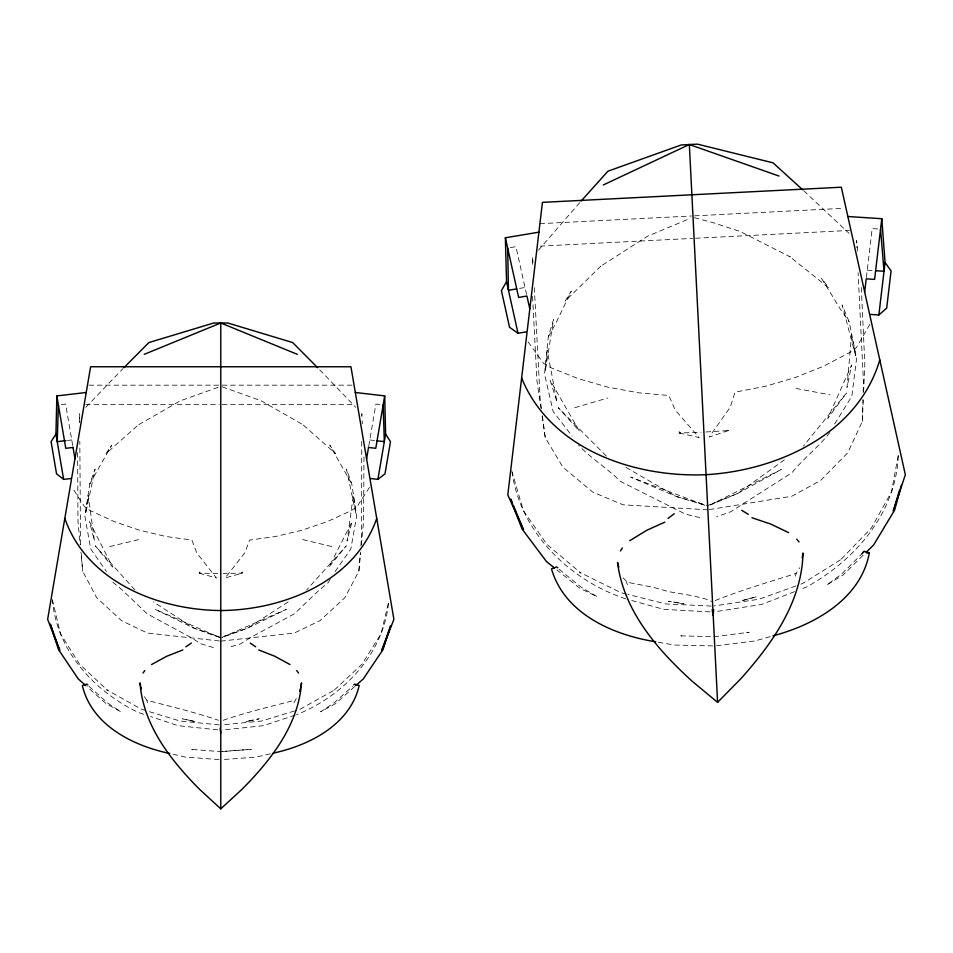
<?xml version="1.0" encoding="UTF-8"?>
<svg xmlns="http://www.w3.org/2000/svg" width="953" height="953" viewBox="0 0 953 953"><rect width="100%" height="100%" fill="white"/><g stroke="black" fill="none" stroke-linecap="round" stroke-linejoin="round"><path stroke-width="0.71" stroke-dasharray="4.76 3.57" d="M361.735 441.418L361.58 537.039L360.877 545.938M361.854 416.64L361.866 413.721L361.926 416.485M532.548 296.466L536.944 380.747L540.982 408.408M532.703 264.457L532.62 256.917L533.025 264.231M869.815 324.342L856.544 347.392L850.088 352.348L823.428 366.274L794.862 377.686L764.83 386.441L735.073 392.136L730.248 407.217L709.175 437.046L728.521 430.542L728.545 429.124L727.258 430.637L705.113 432.031M709.294 509.593L791.681 496.275L820.593 480.515L847.789 452.723L862.322 421.452L862.953 399.593M863.168 392.314L863.466 382.117L858.093 272.737M862.322 421.452L863.287 399.414M863.609 392.064L864.824 364.141L861.155 284.185M77.622 452.592L77.991 521.494L80.195 544.866M79.302 422.262L79.683 413.721L79.73 422.465M369.502 487.376L357.101 506.567L351.276 510.594L327.498 521.517L302.184 530.178L275.703 536.456L249.603 540.101L244.754 552.99L225.134 577.971L242.229 573.182L242.312 571.943L241.121 573.194L223.312 573.42M220.774 641.143L294.203 633.066L320.017 620.641L344.867 597.686L358.864 571.169L360.282 553.359M358.864 571.169L360.663 552.168M361.354 544.866L363.558 521.494L364.01 454.033M606.251 456.022L558.184 407.646L579.317 431.03L550.155 380.259L557.017 402.166L547.177 350.12L545.199 371.622L553.538 319.6L548.297 336.897L544.52 374.1L553.145 411.505L572.169 436.117M866.372 277.49L872.162 228.601L879.154 229.054M134.885 589.931L95.252 545.795L112.585 567.035L89.487 521.648L94.49 540.982L88.224 495.334L85.567 513.917L95.097 469.09L89.785 483.898L84.853 516.049L90.714 548.928L106.462 571.586M898.357 455.689C895.856 513.095 855.222 559.995 806.798 586.869L799.972 589.526M368.763 446.052L375.899 404.06L381.712 404.739M898.155 455.677L891.484 491.903L871.423 527.962L840.629 559.84L841.547 559.125L802.771 583.45L797.339 585.416M388.514 603.249C383.213 654.544 342.937 696.286 296.466 714.714M795.481 576.22L796.124 573.42L799.662 567.762M388.264 603.44L381.093 633.662L362.092 664.098L333.931 690.437L334.753 689.853L299.992 709.282L295.871 710.533M293.977 702.683L297.991 695.511M829.837 432.471C818.961 446.862 803.51 458.322 792.074 472.64L730.582 511.821L716.692 516.74M330.155 579.305L328.451 582.426L319.076 590.241L294.334 613.839L250.925 637.343L240.43 643.883L228.16 647.54M548.297 336.897L556.111 322.722L571.3 291.082L565.189 301.112L600.878 266.125L600.176 266.59L647.575 236.189L690.389 218.32M834.614 424.014L851.815 396.377L856.616 358.292L849.099 321.661L842.142 304.972L855.687 355.898L851.553 334.706L847.014 387.478L851.637 364.987L827.752 418.45L846.407 393.053L803.486 446.028M89.785 483.898L111.775 445.111L106.021 453.545L138.578 424.728L137.947 425.098L180.451 400.772L219.428 386.823M335.087 571.586L350.835 548.928L356.696 516.049L351.764 483.898L346.451 469.09L355.981 513.917L353.325 495.334L347.059 540.982L352.062 521.648L328.964 567.035L346.296 545.795L306.663 589.931M538.433 250.198L580.163 202.131M85.853 407.276L122.866 368.74M863.073 555.337L843.06 575.028L826.585 585.13L841.642 574.063L861.81 553.991M354.659 686.601L335.373 703.731L320.613 711.796L334.181 702.837L352.586 686.291M715.191 600.557C741.386 590.014 769.035 582.045 796.124 573.42M223.169 720.277C246.386 712.284 270.759 706.578 294.668 700.264M784.414 459.787L737.944 493.32L710.295 505.007M288.223 601.867L247.649 628.134L222.12 637.426M710.283 504.816L781.353 469.472L737.944 493.32L707.626 505.602L676.225 496.453L630.636 477.108L704.91 505.09M222.109 637.331L286.412 609.324L247.649 628.134L220.774 637.462L193.9 628.134L155.136 609.324L219.44 637.331M794.504 591.658L761.745 604.405L715.894 611.612M795.981 585.904L759.303 599.187L714.178 605.917M295.085 715.167L263.433 725.674L222.24 730.034M294.501 710.962L261.551 721.028L222.228 724.888M574.778 407.717L607.871 397.973M770.227 636.616L755.074 640.928L716.692 645.717M109.666 546.581L138.84 539.565M270.378 753.811L256.035 757.111L222.49 759.589M510.415 247.577L515.942 246.648L526.64 294.703M519.516 288.425L525.043 287.496M746.544 632.673L749.177 632.256L714.274 636.699L679.096 635.806L681.752 635.949M61.29 404.572L65.65 404.06L72.785 446.052M67.389 440.453L71.749 439.952M222.228 751.464L251.294 749.32L220.774 751.643L190.255 749.32L192.554 749.57M728.521 430.542L727.258 430.637M539.91 223.681L691.473 215.997M694.439 215.843L843.036 208.326M540.196 246.124L692.605 238.393M695.571 238.25L849.468 230.447M680.525 432.996L679.096 431.626L679.251 433.043L701.217 432.209M242.229 573.182L241.121 573.194M88.963 385.167L219.297 385.167M222.252 385.167L354.075 385.167M85.639 404.668L219.285 404.668M222.263 404.668L354.421 404.668M200.416 573.194L199.237 571.943L199.32 573.182L219.714 573.444M712.773 645.92L674.105 645.026L655.771 641.774M711.248 606.072L665.682 603.928L627.848 594.422M710.128 611.909L663.776 609.372L627.074 599.211M707.841 509.831L623.071 504.816L592.706 492.058L562.842 467.149L545.223 437.51L541.828 414.221M867.242 270.164L872.841 270.521M219.059 759.589L185.513 757.111L171.171 753.811M219.321 724.888L179.998 721.028L147.048 710.962M217.832 729.879L178.116 725.674L150.586 716.537M219.309 640.976L147.346 633.066L121.531 620.641L96.682 597.686L82.685 571.169L80.886 552.168M369.8 439.952L375.613 440.631M796.005 388.443L829.908 394.792M679.251 433.043L699.157 437.558L675.177 410.004L668.863 395.495L638.677 392.827L607.919 387.156L578.352 378.686L550.405 367.524L543.484 363.248L527.95 341.662M302.709 539.565L331.882 546.581M699.74 517.598L685.433 514.108L620.296 481.348C607.466 468.245 590.931 458.417 578.65 445.194M626.455 594.076L620.844 592.671L579.805 572.384L580.794 573.003L546.927 544.401L523.328 510.558L511.38 469.531M694.392 217.689L713.499 222.799L740.159 231.496L790.371 256.953L789.632 256.56L828.681 287.77L821.581 278.407L839.891 308.343L849.099 321.661M625.656 598.818C569.525 580.246 520.612 532.548 512.083 472.378M199.32 573.182L216.414 577.971L196.794 552.99L191.946 540.101L165.834 536.456L139.364 530.178L114.05 521.517L90.273 510.594L84.448 506.567L72.047 487.376M213.389 647.54L201.107 643.883L190.624 637.343L147.215 613.839L122.472 590.241L113.097 582.426L111.382 579.305M623.167 577.804L627.3 582.271L653.567 587.382L668.839 591.682L693.855 595.959L707.96 599.628L711.569 601.498M145.666 710.533L141.556 709.282L106.796 689.853L107.618 690.437L79.456 664.098L60.456 633.662L51.927 597.686M704.922 505.281L676.225 496.453L625.335 467.053M222.12 386.823L261.098 400.772L303.602 425.098L302.971 424.728L335.527 453.545L329.774 445.111L351.764 483.898M143.712 714.262L138.209 712.427C94.192 691.187 56.846 650.756 52.451 600.45M144.391 696.703L146.881 700.264C170.79 706.578 195.162 712.284 218.38 720.277M219.428 637.426L193.9 628.134L153.326 601.867M559.125 569.322L581.223 587.251L597.328 596.745L579.912 588.358L556.85 569.87M88.963 686.291L107.367 702.837L120.936 711.796L106.176 703.731L86.89 686.601M803.784 190.803L849.075 233.39M319.72 369.788L355.695 407.276M626.443 582.009L627.372 584.737M146.881 700.264L147.572 702.683M541.447 408.611L540.113 398.497L534.323 287.663M542.388 415.842L545.223 437.51M857.605 250.913L856.604 240.501L856.95 247.828M80.552 544.461L79.814 441.418M81.267 553.359L82.685 571.169M362.164 420.821L362.319 423.704M746.699 599.318L741.065 600.926L756.396 596.792L746.699 599.318M250.591 720.599L245.624 721.743L259.133 718.824L250.591 720.599M678.238 602.796L668.327 601.26L684.004 603.821L678.238 602.796M190.957 720.599L182.416 718.824L195.925 721.743L190.957 720.599"/><path stroke-width="1.43" d="M355.314 392.493L384.69 395.9L385.608 434.068L390.468 441.656L385 473.832L377.9 479.395L369.943 478.466L350.942 366.762L90.606 366.762L71.606 478.466L63.648 479.395L55.941 434.068L56.858 395.9L86.235 392.493M58.383 404.906L57.228 441.644L65.936 440.631M713.678 609.67L713.189 615.376L712.129 609.741M526.985 332.847L507.806 494.881L523.519 529.88L513.596 505.9M864.657 291.987L866.217 278.848L874.604 279.396L881.787 218.713L847.86 216.51M538.91 232.163L505.376 237.785L506.543 281.659L501.409 290.653L509.557 327.284L518.027 333.252L527.116 331.727L542.436 202.358L841.332 187.217L869.648 314.371L878.845 314.966L885.063 262.48L881.787 218.713M802.2 557.898L803.01 553.05C801.878 601.915 772.18 643.763 740.815 678.739L717.597 702.361L692.116 681.204C657.379 649.577 623.607 610.944 617.532 562.449L618.831 567.19M71.439 479.442L47.65 619.355L59.765 650.458L50.438 624.263M366.595 458.798L368.561 447.195M384.69 395.9L375.78 448.303L368.525 447.457M377.9 479.395L385.608 434.068M300.624 687.065L301.541 682.884C298.408 725.281 270.771 760.327 241.979 789.334L220.774 808.835L199.57 789.334C170.778 760.327 143.141 725.281 139.996 682.884L140.615 685.672M299.599 691.39L300.219 688.936M901.431 485.029L894.605 510.141L873.615 544.985L866.241 552.228M899.465 490.438L893.247 511.153L905.35 474.749L869.898 315.479M863.013 552.347L864.121 551.346L869.362 552.752C861.024 598.77 814.744 624.87 772.978 635.83M390.801 625.776L383.011 649.636L363.236 678.977L355.731 685.648M390.611 625.633L381.784 650.458L393.899 619.355L370.109 479.442M879.774 359.877C858.141 433.794 777.827 470.52 706.066 474.689C634.257 477.798 550.631 449.375 521.636 378.019M376.733 518.444C354.683 581.711 283.291 610.075 220.774 610.539C158.258 610.075 86.866 581.711 64.816 518.444M55.941 434.068L51.081 441.656L56.549 473.832L63.648 479.395M620.379 550.953L622.38 548.035M142.986 673.021L144.844 670.578M861.81 553.991L864.121 551.346M581.151 201.023L607.931 171.195L681.133 144.999L689.341 144.522L697.548 144.165L773.026 162.832L802.676 189.802M674.212 513.75L668.065 518.372M123.914 367.691L148.871 342.568L213.627 323.031L220.774 322.972L227.922 323.031L292.666 342.568L317.635 367.691M191.374 643.072L185.847 646.825M878.845 314.966L886.671 308.176L891.079 270.914L885.063 262.48M353.706 684.909L354.719 684.087L359.198 685.541C350.096 724.625 309.522 745.317 273.249 753.144M629.754 540.696L646.73 530.309L664.789 522.149M151.575 664.527L166.787 656.248L182.833 649.958M603.297 184.965L689.341 144.522L779.03 176.055M144.248 354.325L220.774 322.972L297.3 354.325M516.752 288.89L508.461 290.272L507.651 248.042M866.849 553.169L869.362 552.752M73.024 447.457L65.769 448.303L56.858 395.9M875.628 270.712L884.015 271.248L880.548 229.149M377.066 440.798L384.321 441.644L383.166 404.906M655.771 641.774C613.113 635.091 564.438 613.792 551.489 568.846L556.564 566.928L557.767 567.809M169.729 753.478C132.967 745.794 91.619 725.15 82.351 685.541L86.83 684.087L87.843 684.909M751.917 517.741L770.715 524.031L788.643 532.644M258.716 649.958L274.762 656.248L289.962 664.527M748.284 514.31L741.708 510.331M255.702 646.825L250.174 643.072M554.551 568.024L546.474 561.555L522.065 529.01L510.665 499.324M85.818 685.648L78.313 678.977L58.538 649.636L50.283 624.382M796.732 539.207L799.019 541.9M296.693 670.578L298.563 673.021M510.832 499.241L512.488 503.232M529.82 308.951L526.938 296.038L518.646 297.431L505.376 237.785M506.543 281.659L518.027 333.252M140.925 687.065L141.33 688.936M72.988 447.195L74.953 458.798M220.095 728.128L220.774 733.071M689.341 144.522L706.066 474.689M706.102 475.38L717.597 702.361M220.774 322.972L220.774 610.539M220.774 611.147L220.774 808.835"/></g></svg>
